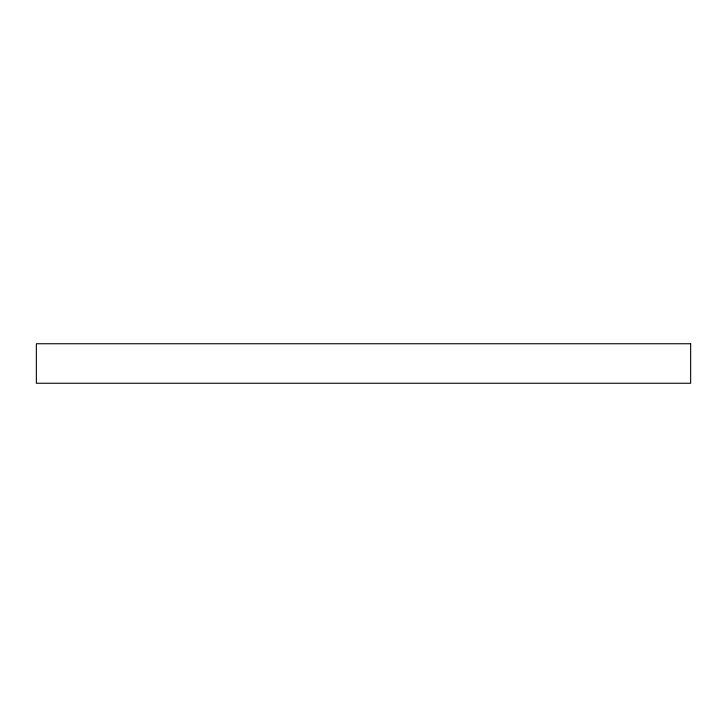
<?xml version="1.0" encoding="UTF-8"?>
<svg xmlns="http://www.w3.org/2000/svg" width="727" height="727" viewBox="0 0 727 727"><rect width="100%" height="100%" fill="white"/><g stroke="black" fill="none" stroke-linecap="round" stroke-linejoin="round"><path stroke-width="1.09" d="M690.65 343.744L36.35 343.744L36.35 383.256L690.65 383.256L690.65 343.744"/></g></svg>
